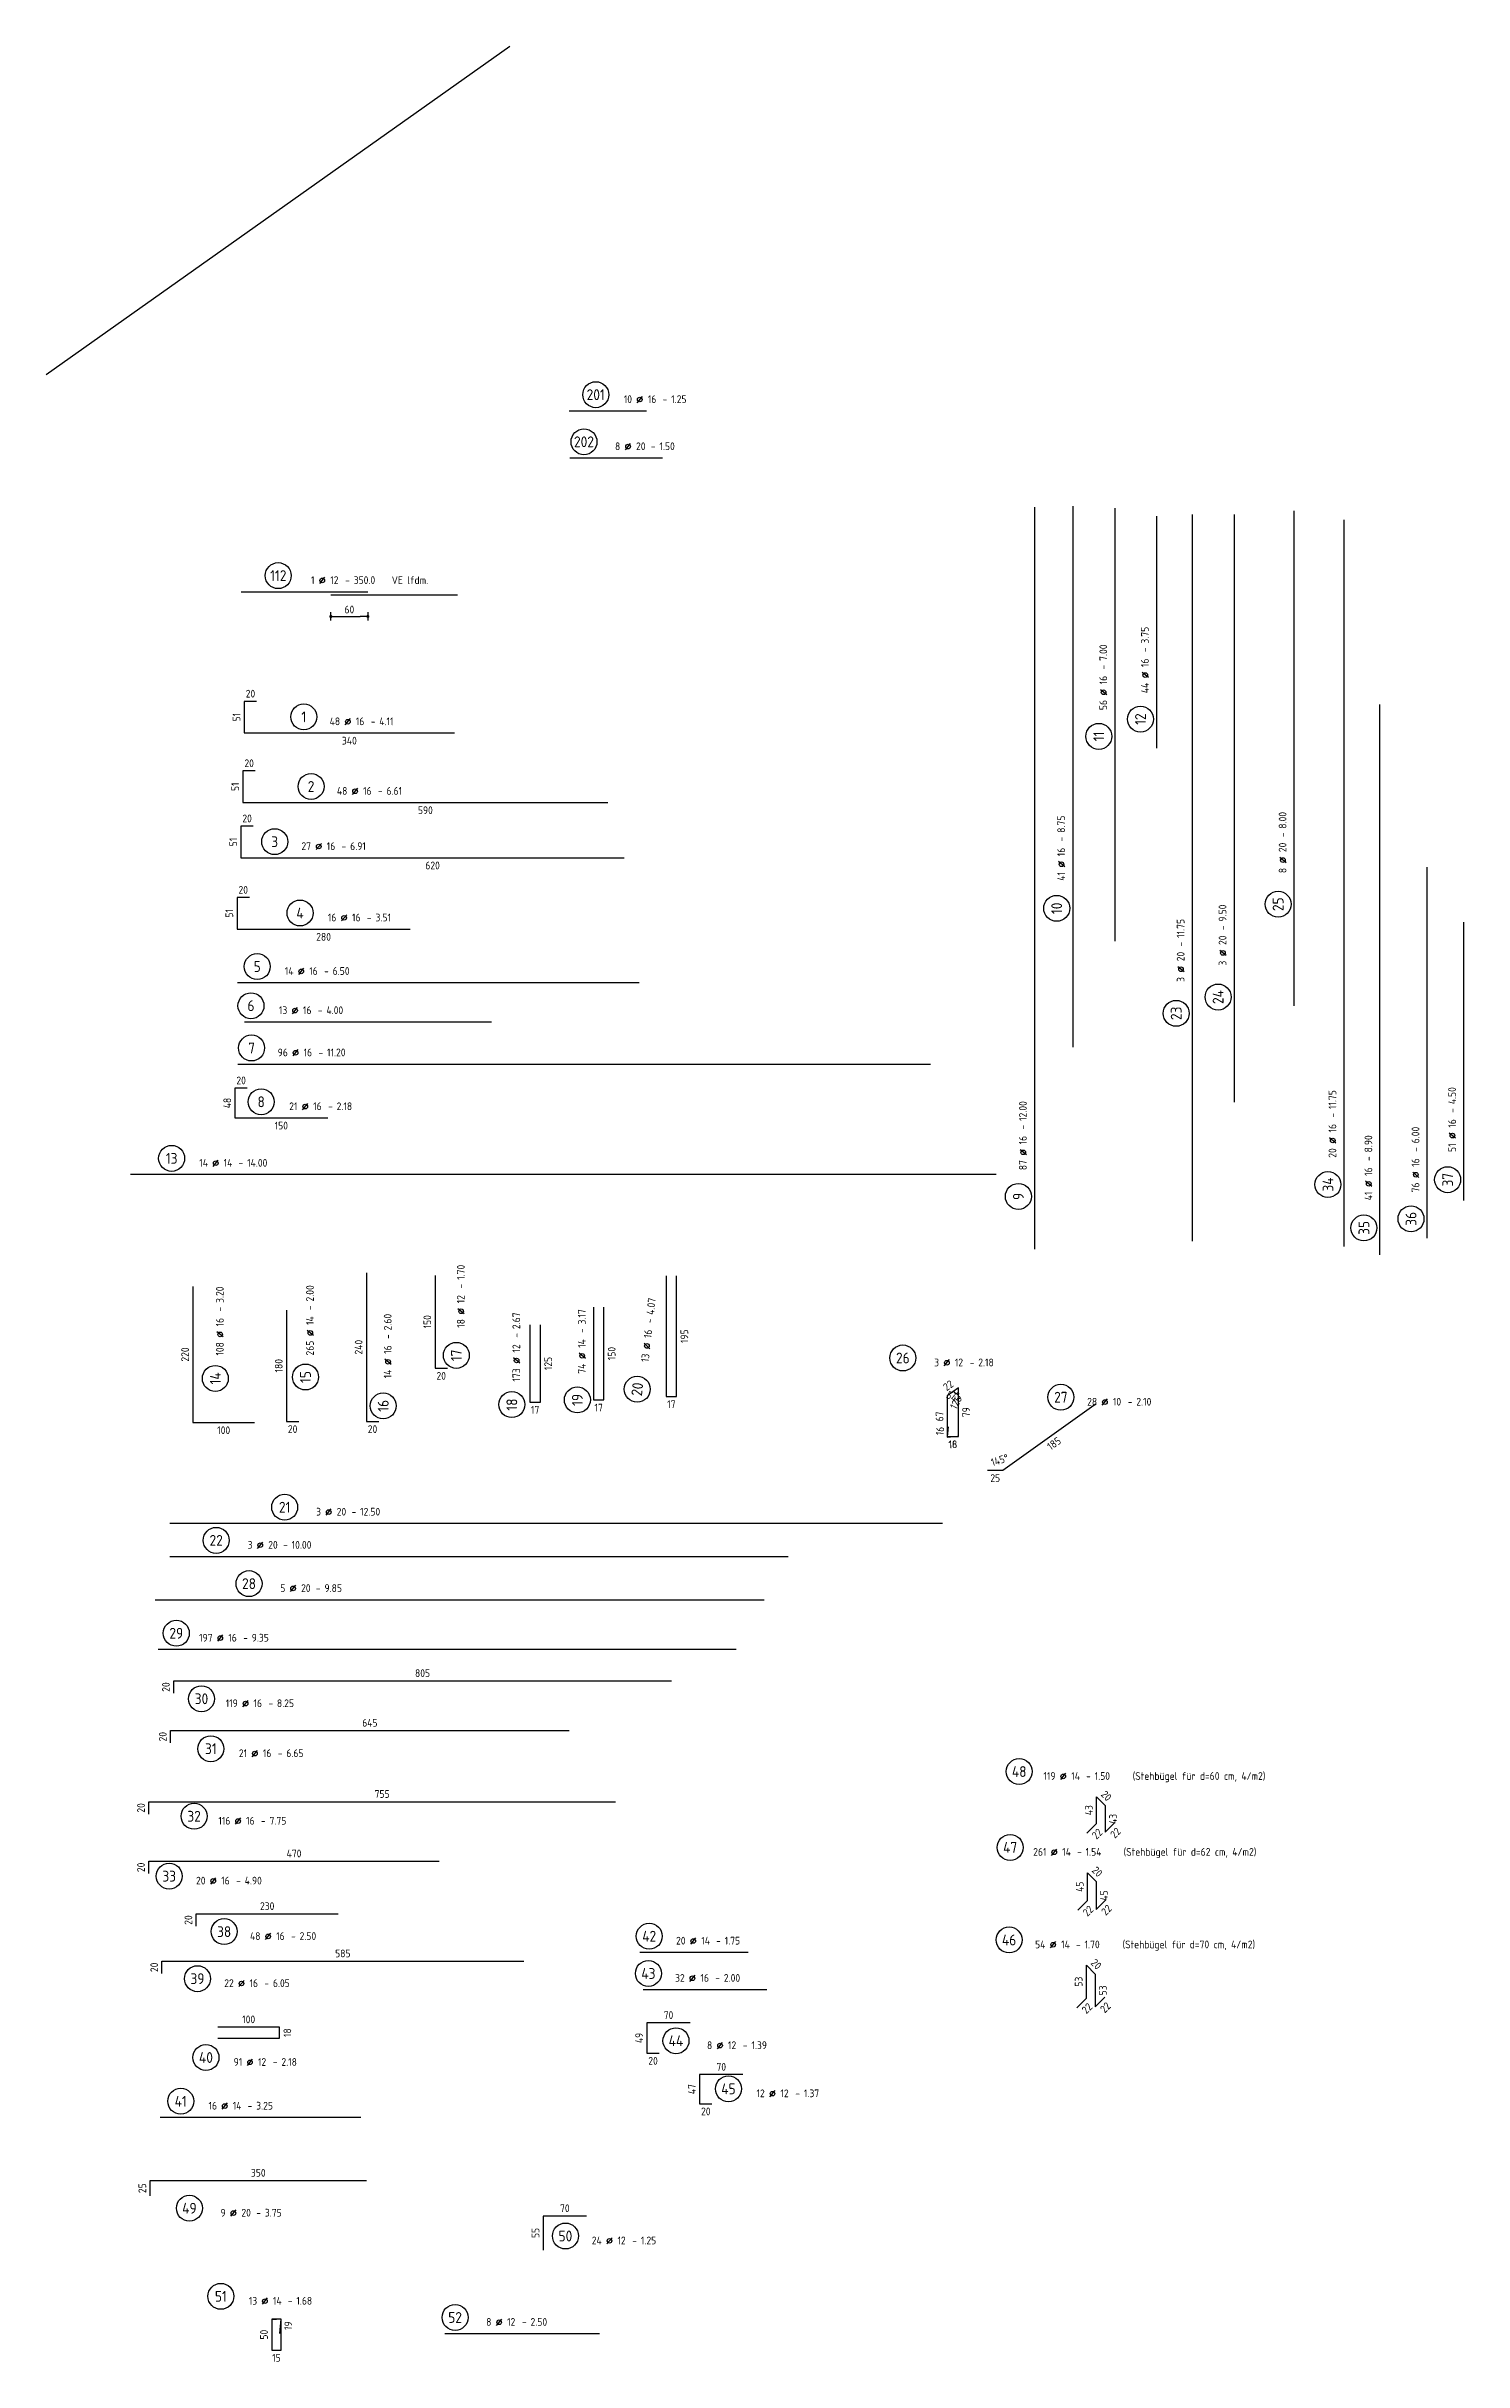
# Model space of a CAD drawing. Extents: x -28 to 85, y -37 to 54.
# Drawn here: x 61.95 to 84.88, y 11.69 to 49.12 of the extents above; entities that cross this region are included whole.
import ezdxf
from ezdxf.enums import TextEntityAlignment as Align

# ---------------------------------------------------------------- set-up
doc = ezdxf.new("R2010")
doc.units = 0
doc.header["$LTSCALE"] = 0.5
doc.linetypes.add('AUSGEZOGEN', pattern=[1000.01, 1000, 0.01])
for name, color, linetype in [('MASSE', 7, 'Continuous'), ('RAHMEN', 7, 'Continuous'), ('RND', 7, 'Continuous')]:
    doc.layers.add(name, color=color, linetype=linetype)
doc.layers.add('NOPLOT', color=7, linetype='Continuous', plot=False)
doc.styles.add('txt', font='isocp.shx')
doc.dimstyles.new('DOT_I', dxfattribs={"dimscale": 0.5, "dimtxt": 0.25, "dimasz": 0.25, "dimexe": 0.1, "dimexo": 0.3, "dimgap": 0.1, "dimtad": 1, "dimdec": 3, "dimzin": 3, "dimtxsty": 'txt', "dimblk": 'DOT', "dimblk1": 'DOT', "dimblk2": 'DOT', "dimsah": 1, "dimcen": 0.1, "dimse1": 1, "dimse2": 1, "dimazin": 0, "dimtfac": 1, "dimtdec": 4, "dimtix": 1, "dimtmove": 2, "dimatfit": 3, "dimfxl": 0, "dimtvp": 1, "dimtolj": 1, "dimtzin": 0, "dimarcsym": 0})

# ---------------------------------------------------------------- blocks, each defined once
blk = doc.blocks.new('RND_AUSZ')
at = {"layer": 'RND', "color": 7, "linetype": 'Continuous'}
blk.add_line((1.341, 0.262), (1.509, 0.466), dxfattribs=at)
at = {"layer": 'RND', "color": 1, "linetype": 'Continuous'}
blk.add_circle((0, 0.52), 0.42, dxfattribs=at)
at = {"layer": 'RND', "color": 7, "linetype": 'Continuous'}
blk.add_circle((1.425, 0.364), 0.075, dxfattribs=at)
at = {"layer": 'RND', "color": 7, "linetype": 'Continuous', "style": 'txt'}
blk.add_text('-', height=0.25, dxfattribs=at).set_placement((2.163, 0.25))
for tag, p in [('WIEOFT', (-0.536, 0.25)), ('STK', (1.174, 0.25))]:
    blk.add_attdef(tag, text='', height=0.25, dxfattribs=at).set_placement(p, align=Align.RIGHT)
at = {"layer": 'RND', "color": 1, "linetype": 'Continuous', "style": 'txt'}
blk.add_attdef('POS', text='', height=0.35, dxfattribs=at).set_placement((0, 0.52), align=Align.MIDDLE)
at = {"layer": 'RND', "color": 7, "linetype": 'Continuous', "style": 'txt'}
for tag, p in [('DS', (1.683, 0.25)), ('LANG', (2.441, 0.25)), ('TEXT', (3.669, 0.25))]:
    blk.add_attdef(tag, p, '', height=0.25, dxfattribs=at)
blk = doc.blocks.new('DOT')
at = {"layer": 'MASSE', "color": 7, "linetype": 'Continuous'}
for p, q in [((0, 0), (-1, 0)), ((0, 0.54), (0, -0.54))]:
    blk.add_line(p, q, dxfattribs=at)
at = {"layer": 'MASSE', "color": 7, "linetype": 'Continuous', "const_width": 0.2}
blk.add_lwpolyline([(-0.1, 0, 1), (0.1, 0, 1)], format="xyb", close=True, dxfattribs=at)
blk = doc.blocks.new('*D38')
at = {"layer": 'Defpoints', "color": 0, "linetype": 'AUSGEZOGEN', "transparency": 16777216}
for p in [(66.552, 40.254), (67.152, 40.254), (67.152, 39.904)]:
    blk.add_point(p, dxfattribs=at)
at = {"layer": 'RND', "color": 0, "linetype": 'AUSGEZOGEN', "lineweight": -2, "transparency": 16777216}
blk.add_line((66.677, 39.904), (67.027, 39.904), dxfattribs=at)
at = {"layer": 'RND', "color": 0, "linetype": 'AUSGEZOGEN', "lineweight": -2, "transparency": 16777216, "xscale": 0.125, "yscale": 0.125, "zscale": 0.125, "rotation": 180}
blk.add_blockref('DOT', (66.552, 39.904), dxfattribs=at)
at = {"layer": 'RND', "color": 0, "linetype": 'AUSGEZOGEN', "lineweight": -2, "transparency": 16777216, "xscale": 0.125, "yscale": 0.125, "zscale": 0.125}
blk.add_blockref('DOT', (67.152, 39.904), dxfattribs=at)
at = {"layer": 'RND', "color": 0, "linetype": 'AUSGEZOGEN', "transparency": 16777216, "insert": (66.852, 40.017), "char_height": 0.125, "attachment_point": 5, "style": 'txt'}
blk.add_mtext('\\A1;60', dxfattribs=at)
blk = doc.blocks.new('*D39')
at = {"layer": 'Defpoints', "color": 0, "linetype": 'AUSGEZOGEN', "transparency": 16777216}
for p in [(78.177, 26.634), (77.299, 26.098), (77.424, 26.098), (77.435, 26.197)]:
    blk.add_point(p, dxfattribs=at)
at = {"layer": 'RND', "color": 0, "linetype": 'AUSGEZOGEN', "transparency": 16777216, "insert": (77.371, 26.264), "char_height": 0.125, "attachment_point": 5, "rotation": 17.7302, "style": 'txt'}
blk.add_mtext('\\A1;145°', dxfattribs=at)
blk = doc.blocks.new('*D40')
at = {"layer": 'Defpoints', "color": 0, "linetype": 'AUSGEZOGEN', "transparency": 16777216}
for p in [(76.612, 27.369), (76.644, 27.353), (76.702, 27.434), (76.702, 27.039)]:
    blk.add_point(p, dxfattribs=at)
at = {"layer": 'RND', "color": 0, "linetype": 'AUSGEZOGEN', "lineweight": -2, "transparency": 16777216}
blk.add_arc((76.702, 27.434), 0.1, 215.8377, 270, dxfattribs=at)
at = {"layer": 'RND', "color": 0, "linetype": 'AUSGEZOGEN', "transparency": 16777216, "insert": (76.623, 27.278), "char_height": 0.125, "attachment_point": 5, "rotation": 332.9188, "style": 'txt'}
blk.add_mtext('\\A1;54°', dxfattribs=at)
blk = doc.blocks.new('*D41')
at = {"layer": 'Defpoints', "color": 0, "linetype": 'AUSGEZOGEN', "transparency": 16777216}
for p in [(76.612, 27.369), (76.522, 27.304), (76.522, 26.969), (76.589, 27.23)]:
    blk.add_point(p, dxfattribs=at)
at = {"layer": 'RND', "color": 0, "linetype": 'AUSGEZOGEN', "transparency": 16777216, "insert": (76.678, 27.224), "char_height": 0.125, "attachment_point": 5, "rotation": 62.9188, "style": 'txt'}
blk.add_mtext('\\A1;126°', dxfattribs=at)
blk = doc.blocks.new('DINA0')
at = {"layer": 'NOPLOT', "color": 191, "linetype": 'AUSGEZOGEN'}
blk.add_line((123.9, 87.637), (138.9, 98.246), dxfattribs=at)

msp = doc.modelspace()

# ---------------------------------------------------------------- linework, layer by layer
at = {"layer": 'RND', "color": 1, "linetype": 'AUSGEZOGEN'}
for points in [[(70.4059, 43.23012), (71.6559, 43.23012)], [(70.41662, 42.46856), (71.91662, 42.46856)], [(77.93279, 41.67144), (77.93279, 29.67144)], [(78.55257, 41.68957), (78.55257, 32.93957)], [(79.2335, 41.65503), (79.2335, 34.65505)], [(82.13361, 33.6108), (82.13361, 41.6108)], [(79.90737, 41.52454), (79.90737, 37.77454)], [(80.48476, 41.55181), (80.48476, 29.80181)], [(81.16259, 41.55116), (81.16259, 32.05116)], [(82.93943, 29.71848), (82.93943, 41.46848)], [(65.10169, 40.30438), (67.15169, 40.30438)], [(66.55169, 40.25438), (68.60169, 40.25438)], [(65.35215, 38.53098), (65.15215, 38.53098), (65.15215, 38.02098), (68.55215, 38.02098)], [(83.52124, 29.58064), (83.52124, 38.48064)], [(65.33069, 37.40572), (65.13069, 37.40572), (65.13069, 36.89572), (71.03069, 36.89572)], [(65.29801, 36.51276), (65.09801, 36.51276), (65.09801, 36.00276), (71.29801, 36.00276)], [(84.28305, 29.85054), (84.28305, 35.85054)], [(65.23529, 35.35951), (65.03529, 35.35951), (65.03529, 34.84951), (67.83529, 34.84951)], [(84.87551, 30.45948), (84.87551, 34.95948)], [(65.04077, 33.98405), (71.54077, 33.98405)], [(65.15345, 33.35021), (69.15345, 33.35021)], [(65.04918, 32.66754), (76.24918, 32.66754)], [(65.2013, 32.2771), (65.0013, 32.2771), (65.0013, 31.7971), (66.5013, 31.7971)], [(77.31078, 30.88232), (63.31078, 30.88232)], [(67.12662, 29.28952), (67.12662, 26.88952), (67.32662, 26.88952)], [(68.2375, 29.25063), (68.2375, 27.75063), (68.4375, 27.75063)], [(71.9751, 29.24141), (71.9751, 27.29141), (72.1451, 27.29141), (72.1451, 29.24141)], [(64.31968, 29.0711), (64.31968, 26.8711), (65.31968, 26.8711)], [(65.83428, 28.68954), (65.83428, 26.88954), (66.03428, 26.88954)], [(70.79967, 28.73656), (70.79967, 27.23656), (70.96967, 27.23656), (70.96967, 28.73656)], [(69.77184, 28.45071), (69.77184, 27.20071), (69.94184, 27.20071), (69.94184, 28.45071)], [(76.53642, 26.80347), (76.52247, 26.64408), (76.70247, 26.64408), (76.70247, 27.43408), (76.52247, 27.30408), (76.52247, 26.63408), (76.68186, 26.64803)], [(78.93073, 27.17099), (77.42388, 26.09773), (77.17388, 26.09773)], [(63.94779, 25.24165), (76.44779, 25.24165)], [(63.94779, 24.7056), (73.94779, 24.7056)], [(63.70894, 24.00583), (73.55894, 24.00583)], [(63.75708, 23.204), (73.10708, 23.204)], [(64.01048, 22.49409), (64.01048, 22.69409), (72.06048, 22.69409)], [(63.9583, 21.69108), (63.9583, 21.89108), (70.4083, 21.89108)], [(63.60671, 20.53947), (63.60671, 20.73947), (71.15671, 20.73947)], [(78.78069, 20.23235), (78.93625, 20.38791), (78.93625, 20.81791), (79.07767, 20.67649), (79.07767, 20.24649), (79.23324, 20.40205)], [(63.60671, 19.57867), (63.60671, 19.77867), (68.30671, 19.77867)], [(78.63429, 18.98498), (78.78986, 19.14054), (78.78986, 19.59054), (78.93128, 19.44912), (78.93128, 18.99912), (79.08684, 19.15468)], [(64.37284, 18.72714), (64.37284, 18.92714), (66.67284, 18.92714)], [(63.82127, 17.96206), (63.82127, 18.16206), (69.67127, 18.16206)], [(71.55267, 18.30553), (73.30267, 18.30553)], [(78.61716, 17.4094), (78.77272, 17.56496), (78.77272, 18.09496), (78.91414, 17.95354), (78.91414, 17.42354), (79.06971, 17.5791)], [(71.60245, 17.70271), (73.60245, 17.70271)], [(64.72363, 16.91566), (65.72363, 16.91566), (65.72363, 17.09566), (64.72363, 17.09566)], [(72.36383, 17.16541), (71.66383, 17.16541), (71.66383, 16.67541), (71.86383, 16.67541)], [(73.21705, 16.32734), (72.51705, 16.32734), (72.51705, 15.85734), (72.71705, 15.85734)], [(63.78985, 15.63701), (67.03985, 15.63701)], [(63.62856, 14.36519), (63.62856, 14.61519), (67.12856, 14.61519)], [(70.68677, 14.0412), (69.98677, 14.0412), (69.98677, 13.4912)], [(65.72622, 12.1439), (65.74626, 12.37302), (65.59626, 12.37302), (65.59626, 11.87302), (65.74626, 11.87302), (65.74626, 12.37302), (65.59684, 12.35995)], [(68.39861, 12.14075), (70.89861, 12.14075)]]:
    msp.add_lwpolyline(points, dxfattribs=at)

# ---------------------------------------------------------------- block references
at = {"layer": 'RAHMEN', "color": 7, "linetype": 'AUSGEZOGEN', "xscale": 0.5, "yscale": 0.5, "zscale": 0.5}
msp.add_blockref('DINA0', (0, 0), dxfattribs=at)
at = {"layer": 'RND', "color": 1, "linetype": 'AUSGEZOGEN', "xscale": 0.5, "yscale": 0.5, "zscale": 0.5}
for p, values in [((70.83686, 43.23012), {'POS': '201', 'STK': '10', 'DS': '16', 'LANG': '1.25'}), ((70.6468, 42.46856), {'POS': '202', 'STK': '8', 'DS': '20', 'LANG': '1.50'}), ((66.11522, 38.02098), {'POS': '1', 'STK': '48', 'DS': '16', 'LANG': '4.11'}), ((65.3619, 33.98405), {'POS': '5', 'STK': '14', 'DS': '16', 'LANG': '6.50'}), ((65.27027, 32.66754), {'POS': '7', 'STK': '96', 'DS': '16', 'LANG': '11.20'}), ((65.42551, 31.7971), {'POS': '8', 'STK': '21', 'DS': '16', 'LANG': '2.18'}), ((63.97745, 30.88232), {'POS': '13', 'STK': '14', 'DS': '14', 'LANG': '14.00'}), ((75.80355, 27.65479), {'POS': '26', 'STK': '3', 'DS': '12', 'LANG': '2.18'}), ((65.22909, 24.00583), {'POS': '28', 'STK': '5', 'DS': '20', 'LANG': '9.85'}), ((64.46002, 22.14438), {'POS': '30', 'STK': '119', 'DS': '16', 'LANG': '8.25'}), ((64.61152, 21.33647), {'POS': '31', 'STK': '21', 'DS': '16', 'LANG': '6.65'}), ((64.34037, 20.24479), {'POS': '32', 'STK': '116', 'DS': '16', 'LANG': '7.75'}), ((64.82656, 18.37958), {'POS': '38', 'STK': '48', 'DS': '16', 'LANG': '2.50'}), ((71.70221, 18.30553), {'POS': '42', 'STK': '20', 'DS': '14', 'LANG': '1.75'}), ((64.39475, 17.61838), {'POS': '39', 'STK': '22', 'DS': '16', 'LANG': '6.05'}), ((72.13457, 16.61522), {'POS': '44', 'STK': '8', 'DS': '12', 'LANG': '1.39'}), ((64.12461, 15.63701), {'POS': '41', 'STK': '16', 'DS': '14', 'LANG': '3.25'}), ((72.9832, 15.83717), {'POS': '45', 'STK': '12', 'DS': '12', 'LANG': '1.37'}), ((64.26444, 13.90706), {'POS': '49', 'STK': '9', 'DS': '20', 'LANG': '3.75'}), ((70.3465, 13.4579), {'POS': '50', 'STK': '24', 'DS': '12', 'LANG': '1.25'})]:
    msp.add_blockref('RND_AUSZ', p, dxfattribs=at).add_auto_attribs(values)
at = {"layer": 'RND', "color": 7, "linetype": 'AUSGEZOGEN', "xscale": 0.5, "yscale": 0.5, "zscale": 0.5}
for p, values in [((65.70169, 40.30438), {'POS': '112', 'STK': '1', 'DS': '12', 'LANG': '350.0', 'TEXT': 'VE lfdm.'}), ((66.23243, 36.89572), {'POS': '2', 'STK': '48', 'DS': '16', 'LANG': '6.61'}), ((65.64436, 36.00276), {'POS': '3', 'STK': '27', 'DS': '16', 'LANG': '6.91'}), ((66.05427, 34.84951), {'POS': '4', 'STK': '16', 'DS': '16', 'LANG': '3.51'}), ((65.26054, 33.35021), {'POS': '6', 'STK': '13', 'DS': '16', 'LANG': '4.00'}), ((78.36006, 27.01997), {'POS': '27', 'STK': '28', 'DS': '10', 'LANG': '2.10'}), ((64.05263, 23.204), {'POS': '29', 'STK': '197', 'DS': '16', 'LANG': '9.35'}), ((77.68625, 20.96791), {'POS': '48', 'STK': '119', 'DS': '14', 'LANG': '1.50', 'TEXT': '(Stehbügel für d=60 cm, 4/m2)'}), ((77.53986, 19.74054), {'POS': '47', 'STK': '261', 'DS': '14', 'LANG': '1.54', 'TEXT': '(Stehbügel für d=62 cm, 4/m2)'}), ((63.93813, 19.27649), {'POS': '33', 'STK': '20', 'DS': '16', 'LANG': '4.90'}), ((77.52272, 18.24496), {'POS': '46', 'STK': '54', 'DS': '14', 'LANG': '1.70', 'TEXT': '(Stehbügel für d=70 cm, 4/m2)'}), ((64.53229, 16.34385), {'POS': '40', 'STK': '91', 'DS': '12', 'LANG': '2.18'}), ((64.77412, 12.48249), {'POS': '51', 'STK': '13', 'DS': '14', 'LANG': '1.68'}), ((68.56209, 12.14075), {'POS': '52', 'STK': '8', 'DS': '12', 'LANG': '2.50'})]:
    msp.add_blockref('RND_AUSZ', p, dxfattribs=at).add_auto_attribs(values)
at = {"layer": 'RND', "color": 1, "linetype": 'AUSGEZOGEN', "xscale": 0.5, "yscale": 0.5, "zscale": 0.5, "rotation": 90}
for p, values in [((79.90737, 38.24458), {'POS': '12', 'STK': '44', 'DS': '16', 'LANG': '3.75'}), ((80.48476, 33.48725), {'POS': '23', 'STK': '3', 'DS': '20', 'LANG': '11.75'}), ((84.87551, 30.79736), {'POS': '37', 'STK': '51', 'DS': '16', 'LANG': '4.50'}), ((68.84201, 27.95716), {'POS': '17', 'STK': '18', 'DS': '12', 'LANG': '1.70'}), ((64.944, 27.58422), {'POS': '14', 'STK': '108', 'DS': '16', 'LANG': '3.20'}), ((67.65932, 27.14027), {'POS': '16', 'STK': '14', 'DS': '16', 'LANG': '2.60'})]:
    msp.add_blockref('RND_AUSZ', p, dxfattribs=at).add_auto_attribs(values)
at = {"layer": 'RND', "color": 7, "linetype": 'AUSGEZOGEN', "xscale": 0.5, "yscale": 0.5, "zscale": 0.5}
for p, rotation, values in [((79.2335, 37.96541), 90, {'POS': '11', 'STK': '56', 'DS': '16', 'LANG': '7.00'}), ((78.55257, 35.18518), 90, {'POS': '10', 'STK': '41', 'DS': '16', 'LANG': '8.75'}), ((82.93943, 30.719), 90, {'POS': '34', 'STK': '20', 'DS': '16', 'LANG': '11.75'}), ((77.93279, 30.52712), 90, {'POS': '9', 'STK': '87', 'DS': '16', 'LANG': '12.00'}), ((83.52124, 30.01769), 90, {'POS': '35', 'STK': '41', 'DS': '16', 'LANG': '8.90'}), ((84.28305, 30.16469), 90, {'POS': '36', 'STK': '76', 'DS': '16', 'LANG': '6.00'}), ((66.40252, 27.60702), 90, {'POS': '15', 'STK': '265', 'DS': '14', 'LANG': '2.00'}), ((71.76637, 27.38077), 83.59913930619359, {'POS': '20', 'STK': '13', 'DS': '16', 'LANG': '4.07'}), ((69.73962, 27.16123), 90, {'POS': '18', 'STK': '173', 'DS': '12', 'LANG': '2.67'}), ((70.79967, 27.23656), 90, {'POS': '19', 'STK': '74', 'DS': '14', 'LANG': '3.17'})]:
    msp.add_blockref('RND_AUSZ', p, dxfattribs=dict(at, rotation=rotation)).add_auto_attribs(values)
at = {"layer": 'RND', "color": 102, "linetype": 'AUSGEZOGEN', "xscale": 0.5, "yscale": 0.5, "zscale": 0.5, "rotation": 90}
for p, values in [((82.13361, 35.25183), {'POS': '25', 'STK': '8', 'DS': '20', 'LANG': '8.00'}), ((81.16259, 33.75078), {'POS': '24', 'STK': '3', 'DS': '20', 'LANG': '9.50'})]:
    msp.add_blockref('RND_AUSZ', p, dxfattribs=at).add_auto_attribs(values)
at = {"layer": 'RND', "color": 102, "linetype": 'AUSGEZOGEN', "xscale": 0.5, "yscale": 0.5, "zscale": 0.5}
for p, values in [((65.80572, 25.24165), {'POS': '21', 'STK': '3', 'DS': '20', 'LANG': '12.50'}), ((64.698, 24.7056), {'POS': '22', 'STK': '3', 'DS': '20', 'LANG': '10.00'}), ((71.68868, 17.70271), {'POS': '43', 'STK': '32', 'DS': '16', 'LANG': '2.00'})]:
    msp.add_blockref('RND_AUSZ', p, dxfattribs=at).add_auto_attribs(values)

# ---------------------------------------------------------------- texts
at = {"layer": 'RND', "color": 7, "linetype": 'AUSGEZOGEN', "style": 'txt'}
for s, p in [('20', (65.25215, 38.65598)), ('340', (66.85215, 37.89598)), ('20', (65.23069, 37.53072)), ('20', (65.19801, 36.63776)), ('590', (68.08069, 36.77072)), ('620', (68.19801, 35.87776)), ('20', (65.13529, 35.48451)), ('280', (66.43529, 34.72451)), ('20', (65.1013, 32.4021)), ('150', (65.7513, 31.6721)), ('20', (68.3375, 27.62563)), ('17', (69.85684, 27.07571)), ('17', (70.88467, 27.11156)), ('17', (72.0601, 27.16641)), ('100', (64.81968, 26.7461)), ('20', (65.93428, 26.76454)), ('20', (67.22662, 26.76452)), ('18', (76.61247, 26.51908)), ('25', (77.29888, 25.97273)), ('805', (68.03548, 22.81909)), ('645', (67.1833, 22.01608)), ('755', (67.38171, 20.86447)), ('470', (65.95671, 19.90367)), ('230', (65.52284, 19.05214)), ('585', (66.74627, 18.28706)), ('100', (65.22363, 17.22066)), ('70', (72.01383, 17.29041)), ('20', (71.76383, 16.55041)), ('70', (72.86705, 16.45234)), ('20', (72.61705, 15.73234)), ('350', (65.37856, 14.74019)), ('70', (70.33677, 14.1662)), ('15', (65.67126, 11.74802))]:
    msp.add_text(s, height=0.125, dxfattribs=at).set_placement(p, align=Align.MIDDLE)
for s, rotation, p in [('51', 90, (65.02715, 38.27598)), ('51', 90, (65.00569, 37.15072)), ('51', 90, (64.97301, 36.25776)), ('51', 90, (64.91029, 35.10451)), ('48', 90, (64.8763, 32.0371)), ('150', 90, (68.1125, 28.50063)), ('240', 90, (67.00162, 28.08952)), ('150', 90, (71.09467, 27.98656)), ('195', 90, (72.2701, 28.26641)), ('220', 90, (64.19468, 27.9711)), ('180', 90, (65.70928, 27.78954)), ('125', 90, (70.06684, 27.82571)), ('22', 35.837653, (76.53928, 27.47042)), ('67', 90, (76.39747, 26.96908)), ('79', 90, (76.82747, 27.03908)), ('16', 84.999856, (76.40492, 26.73467)), ('16', 5.000051, (76.61306, 26.51653)), ('185', 35.460397, (78.24982, 26.53255)), ('20', 90, (63.88548, 22.59409)), ('20', 90, (63.8333, 21.79108)), ('20', 90, (63.48171, 20.63947)), ('43', 90, (78.81125, 20.60291)), ('20', 315, (79.09535, 20.83559)), ('22', 45, (78.94686, 20.22174)), ('43', 90, (79.20267, 20.46149)), ('22', 45, (79.24384, 20.23588)), ('20', 90, (63.48171, 19.67867)), ('20', 315, (78.94896, 19.60822)), ('45', 90, (78.66486, 19.36554)), ('45', 90, (79.05628, 19.22412)), ('20', 90, (64.24784, 18.82714)), ('22', 45, (78.80046, 18.97437)), ('22', 45, (79.09745, 18.98851)), ('20', 90, (63.69627, 18.06206)), ('20', 315, (78.93182, 18.11264)), ('53', 90, (78.64772, 17.82996)), ('53', 90, (79.03914, 17.68854)), ('22', 45, (78.78333, 17.39879)), ('22', 45, (79.08031, 17.41293)), ('18', 90, (65.84863, 17.00566)), ('49', 90, (71.53883, 16.92041)), ('47', 90, (72.39205, 16.09234)), ('25', 90, (63.50356, 14.49019)), ('55', 90, (69.86177, 13.7662)), ('50', 90, (65.47126, 12.12302)), ('19', 84.999856, (65.86251, 12.26749))]:
    msp.add_text(s, height=0.125, rotation=rotation, dxfattribs=at).set_placement(p, align=Align.MIDDLE)

# ---------------------------------------------------------------- dimensions: what is measured, and where the dimension line sits
at = {"layer": 'RND', "color": 7, "linetype": 'AUSGEZOGEN'}
dim = msp.add_linear_dim(base=(67.15169, 39.90438), p1=(66.55169, 40.25438), p2=(67.15169, 40.25438), dimstyle='DOT_I', override={"dimdec": 0, "dimlfac": 100}, dxfattribs=at)
dim.commit()
dim.dimension.update_dxf_attribs({"geometry": '*D38', "text_midpoint": (66.85169, 40.01688)})
for base, center, p1, p2, override, picture, middle in [((76.64354, 27.35329), (76.70247, 27.43408), (76.61247, 27.36908), (76.70247, 27.03908), {"dimdec": 4, "dimadec": 0}, '*D40', (76.6228, 27.27827)), ((76.58931, 27.2297), (76.52247, 27.30408), (76.52247, 26.96908), (76.61247, 27.36908), {"dimdec": 4, "dimadec": 0}, '*D41', (76.67828, 27.22441)), ((77.43495, 26.19712), (77.42388, 26.09773), (77.29888, 26.09773), (78.1773, 26.63436), {"dimdec": 2, "dimadec": 0}, '*D39', (77.37058, 26.26442))]:
    dim = msp.add_angular_dim_3p(base=base, center=center, p1=p1, p2=p2, dimstyle='DOT_I', override=override, dxfattribs=at)
    dim.commit()
    dim.dimension.update_dxf_attribs({"geometry": picture, "text_midpoint": middle, "dimtype": 165})

doc.saveas('drawing.dxf')
